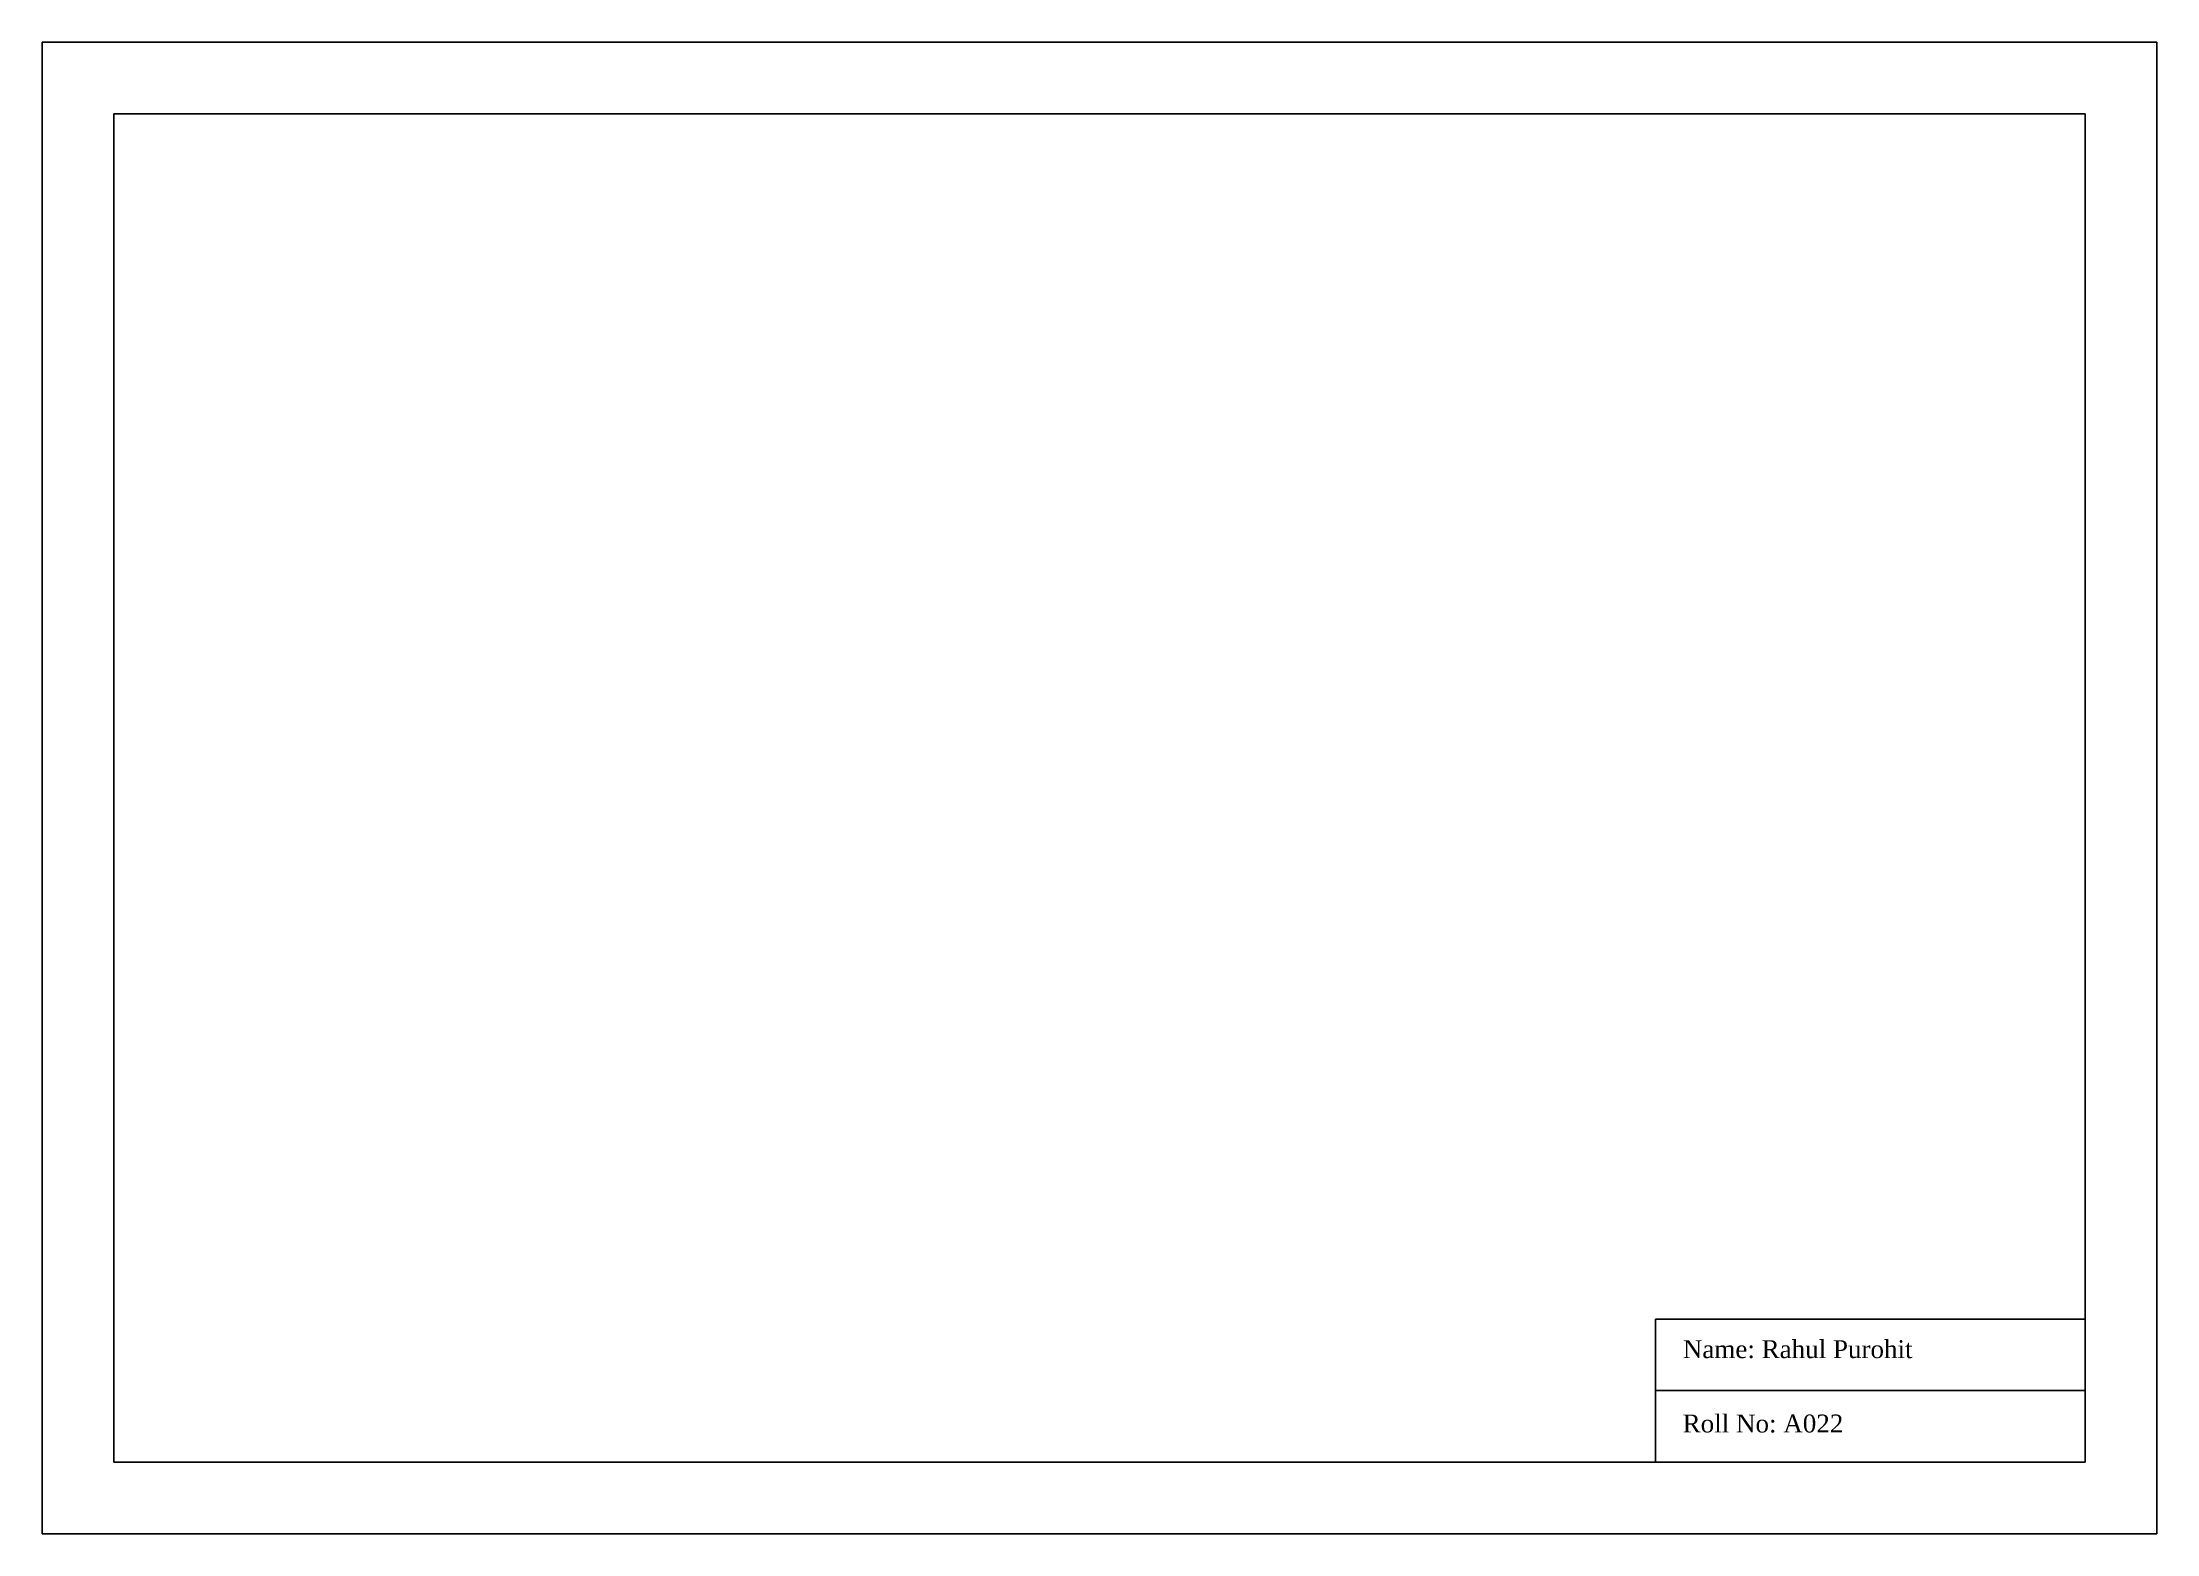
# Paper-space layout 'Layout1' of a CAD drawing. Header units: millimetres. Extents: x 0 to 295, y 0 to 208.
import ezdxf

# ---------------------------------------------------------------- set-up
doc = ezdxf.new("R2010")
doc.units = ezdxf.units.MM
doc.styles.get("Standard").update_dxf_attribs({"font": 'times.ttf'})

psp = doc.layouts.get("Layout1")

# ---------------------------------------------------------------- linework, layer by layer
for p, q in [((0.03, 208.39), (295.41, 208.39)), ((0.03, 0), (0.03, 208.39)), ((295.41, 208.39), (295.41, 0)), ((10.03, 198.39), (285.41, 198.39)), ((10.03, 10), (10.03, 198.39)), ((285.41, 198.39), (285.41, 10)), ((285.41, 30), (225.41, 30)), ((225.41, 30), (225.41, 10)), ((285.41, 20), (225.41, 20)), ((285.41, 10), (10.03, 10)), ((295.41, 0), (0.03, 0))]:
    psp.add_line(p, q)

# ---------------------------------------------------------------- texts
at = {"char_height": 2.5, "attachment_point": 1}
for s, insert in [('Name: Rahul Purohit', (229.21, 27.04)), ('    Roll No: A022', (225.41, 16.65))]:
    psp.add_mtext_dynamic_manual_height_columns(s, width=60, gutter_width=12.5, heights=[0], dxfattribs=dict(at, insert=insert))

doc.saveas('drawing.dxf')
